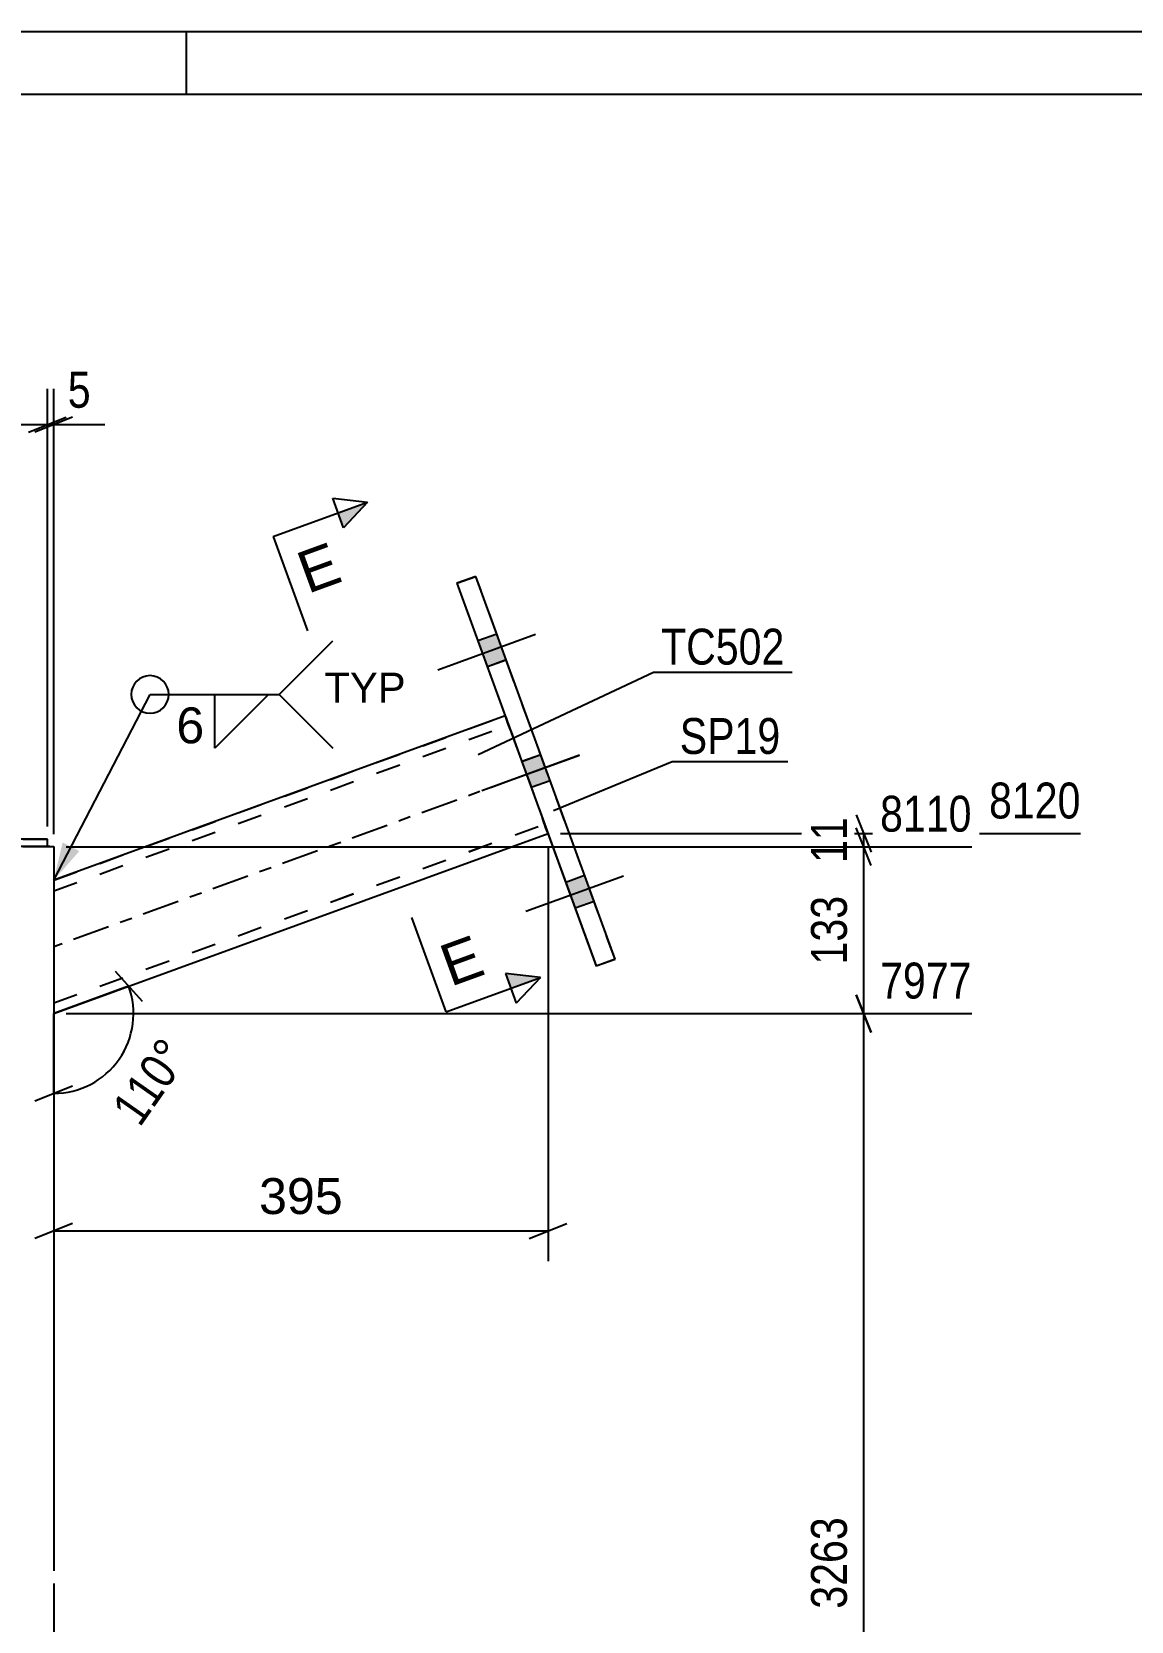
# Model space of a CAD drawing. Header units: millimetres. Extents: x -136 to 458, y -179 to 241.
# Drawn here: x 235.4 to 323.2, y 113.9 to 240.7 of the extents above; entities that cross this region are included whole.
import ezdxf

# ---------------------------------------------------------------- set-up
doc = ezdxf.new("R2010")
doc.units = ezdxf.units.MM
doc.linetypes.add('DXK_LINE_DOT2', pattern=[3.9198, 1.9599, -1.9599])
doc.linetypes.add('DXK_LINE_DOT3', pattern=[5.918699999999999, 2.979, -0.9799, 0.9799, -0.9799])
doc.styles.add('Arial', font='ARIAL.TTF', dxfattribs={"height": 0.2})
doc.styles.add('Arial Narrow', font='ARIALN.TTF', dxfattribs={"height": 0.2})

# ---------------------------------------------------------------- blocks, each defined once
blk = doc.blocks.new('Unknown-284876647-1134')
at = {"color": 5, "linetype": 'Continuous'}
for p, q in [((457.7824379551839, 240.6927635200123), (-136.2175620448161, 240.6927635200123)), ((247.7824379551839, 235.6927635200123), (247.7824379551839, 240.6927635200123)), ((452.7824379551839, 235.6927635200123), (-131.2175620448161, 235.6927635200123))]:
    blk.add_line(p, q, dxfattribs=at)
blk = doc.blocks.new('Part-284876647-2555 - 2523')
at = {"color": 2, "linetype": 'Continuous'}
for p, q in [((236.6658816164739, 176.2756521709828), (187.6658816164739, 176.2756521709828)), ((187.6658816164739, 175.6756521811437), (187.6658816164739, 176.2756521709828)), ((187.6658816164739, 175.6756521811437), (189.3425343268706, 175.6756521811437)), ((236.6658816164739, 175.6756521811437), (234.9892289060689, 175.6756521811437)), ((236.6658816164739, 175.6756521811437), (236.6658816164739, 176.2756521709828))]:
    blk.add_line(p, q, dxfattribs=at)
at = {"color": 7, "linetype": 'DXK_LINE_DOT2'}
for p, q in [((187.6658816164739, 176.2666344680341), (236.6658816164739, 176.2666344680341)), ((187.6658816164739, 175.6666344781949), (187.6658816164739, 175.6756521811437)), ((187.6658816164739, 175.6666344781949), (187.6658816164739, 175.6756521811437)), ((236.6658816164739, 175.6666344781949), (187.6658816164739, 175.6666344781949)), ((234.9892289060689, 175.6756521811437), (189.3425343268706, 175.6756521811437)), ((236.6658816164739, 175.6666344781949), (236.6658816164739, 175.6756521811437)), ((236.6658816164739, 175.6756521811437), (236.6658816164739, 175.6666344781949))]:
    blk.add_line(p, q, dxfattribs=at)
blk = doc.blocks.new('Part-284876647-2578 - 2523')
at = {"color": 2, "linetype": 'Continuous'}
for p, q in [((270.8685038045691, 197.239841051765), (269.3649955337345, 196.6926090448736)), ((269.3649955337345, 196.6926090448736), (280.4806458618377, 166.1525978106137)), ((269.3649955337345, 196.6926090448736), (269.3649955663686, 196.6866279478815)), ((269.3649955663686, 196.6866279478815), (269.3669178244543, 196.6873275922867)), ((269.3649955663686, 196.6866279478815), (273.2115584381827, 186.1182788319043)), ((281.9841541326722, 166.6998298175052), (270.8685038045691, 197.239841051765)), ((276.631758539179, 176.7213522981689), (280.4806458944689, 166.146616713621)), ((280.4806458618377, 166.1525978106137), (281.9841541326722, 166.6998298175052)), ((281.9841541653035, 166.6938487205124), (280.4806458944689, 166.146616713621)), ((280.4806458944689, 166.146616713621), (280.4806458618377, 166.1525978106137)), ((281.9841541653035, 166.6938487205124), (281.9822318745838, 166.6991301730989)), ((281.9841541326722, 166.6998298175052), (281.9841541653035, 166.6938487205124))]:
    blk.add_line(p, q, dxfattribs=at)
at = {"color": 7, "linetype": 'DXK_LINE_DOT2'}
for p, q in [((269.3669178244543, 196.6873275922867), (270.8685038372031, 197.2338599547731)), ((270.8685038045691, 197.239841051765), (270.8685038372031, 197.2338599547731)), ((281.9822318745838, 166.6991301730989), (270.8685038372031, 197.2338599547731)), ((273.2115584381827, 186.1182788319043), (276.631758539179, 176.7213522981689))]:
    blk.add_line(p, q, dxfattribs=at)
blk = doc.blocks.new('Part-284876647-2662 - 2523')
at = {"color": 2, "linetype": 'Continuous'}
for p, q in [((273.2127206656806, 186.1187018545167), (237.1658816160505, 172.9985269704147)), ((237.1658816159893, 162.3567305771414), (276.6329207667108, 176.7217753207938)), ((237.1658816160257, 162.3554791402), (276.6329207751406, 176.720523886907))]:
    blk.add_line(p, q, dxfattribs=at)
at = {"color": 7, "linetype": 'DXK_LINE_DOT2'}
for p, q in [((237.1658816160883, 172.9972755334731), (273.2127206741106, 186.1174504206298)), ((237.1658816160461, 172.1471832589525), (273.4863366737628, 185.3669477318189)), ((237.1658816160825, 172.1459318220111), (273.4863366821928, 185.3656962979321)), ((273.2127206741106, 186.1174504206298), (273.2127206656806, 186.1187018545167)), ((273.2127206656806, 186.1187018545167), (273.2543762218179, 186.0043667870665)), ((273.2543762317642, 186.0028899870549), (273.2127206741106, 186.1174504206298)), ((273.2543762218179, 186.0043667870665), (273.3730012109315, 185.6785426961602)), ((273.3730012221641, 185.676874839973), (273.2543762317642, 186.0028899870549)), ((273.3730012109315, 185.6785426961602), (273.5505360537676, 185.1908333460357)), ((273.4862566791732, 185.3656671787739), (273.3730012221641, 185.676874839973)), ((273.4862566791732, 185.3656671787739), (276.2951053870538, 177.6483923953879)), ((273.4863366821928, 185.3656962979321), (273.4863366737628, 185.3669477318189)), ((273.5071644518322, 185.3097801980938), (273.4863366737628, 185.3669477318189)), ((273.4863366821928, 185.3656962979321), (273.5071644610203, 185.3084160811443)), ((273.655244367807, 184.9030134775787), (273.5071644518322, 185.3097801980938)), ((273.5071644610203, 185.3084160811443), (273.5664769562196, 185.145408507604)), ((273.5505360537676, 185.1908333460357), (276.2951053749597, 177.6501879112301)), ((273.5664769562196, 185.145408507604), (273.6552443780676, 184.9014900027143)), ((273.655244367807, 184.9030134775787), (276.1903970627537, 177.9377357387102)), ((273.6552443780676, 184.9014900027143), (276.1903970730143, 177.9362122638454)), ((276.2791644846018, 177.6938172338204), (276.1903970627537, 177.9377357387102)), ((276.1903970730143, 177.9362122638454), (276.3384769889891, 177.5294455433298)), ((276.338476979801, 177.5308096602793), (276.2791644846018, 177.6938172338204)), ((276.2951053749597, 177.6501879112301), (276.4726402186557, 177.1623509014507)), ((276.4726402298898, 177.1606830452635), (276.2951053870538, 177.6483923953879)), ((237.1658816159937, 163.208074288603), (276.3593047586286, 177.4735294434916)), ((237.1658816160301, 163.2068228516616), (276.359304767057, 177.4722780096047)), ((276.3593047586286, 177.4735294434916), (276.338476979801, 177.5308096602793)), ((276.3384769889891, 177.5294455433298), (276.359304767057, 177.4722780096047)), ((276.359304767057, 177.4722780096047), (276.3593047586286, 177.4735294434916)), ((276.4726402186557, 177.1623509014507), (276.5912652090572, 176.8363357543691)), ((276.5912652190034, 176.8348589543575), (276.4726402298898, 177.1606830452635)), ((276.5912652090572, 176.8363357543691), (276.6329207667108, 176.7217753207938)), ((276.6329207751406, 176.720523886907), (276.5912652190034, 176.8348589543575)), ((276.6329207751406, 176.720523886907), (276.6329207667108, 176.7217753207938)), ((237.1658816160505, 172.9985269704147), (237.1658816160257, 162.3554791402))]:
    blk.add_line(p, q, dxfattribs=at)
at = {"color": 7, "linetype": 'DXK_LINE_DOT3'}
blk.add_line((274.9228207204129, 181.4196128700584), (237.1658816160388, 167.6770030544545), dxfattribs=at)
blk = doc.blocks.new('Part-284876647-2616 - 2523')
at = {"color": 7, "linetype": 'DXK_LINE_DOT2'}
for p, q in [((235.9943087412206, 175.6667580709441), (234.6966153459348, 175.6665984960642)), ((235.9943087412206, 175.6755285883949), (234.9892289060708, 175.6756521811439)), ((236.6658816164739, 175.6753436187747), (235.9943087412206, 175.6755285883949)), ((236.861399746519, 175.666996891629), (235.9943087412206, 175.6667580709441)), ((237.1658816164739, 175.6672785998341), (236.861399746519, 175.666996891629))]:
    blk.add_line(p, q, dxfattribs=at)
at = {"color": 2, "linetype": 'Continuous'}
for p, q in [((236.861399746519, 175.67528976771), (236.6658816164739, 175.6753436187747)), ((236.861399746519, 175.67528976771), (237.1658816164739, 175.6750080595045)), ((237.1658816164739, 175.6750080595045), (237.1658816164739, 117.8779832125534)), ((237.1658816164739, 116.8779832125534), (237.1658816164739, 37.49810090762891))]:
    blk.add_line(p, q, dxfattribs=at)
blk = doc.blocks.new('Bolt-284876647-2649 - 2523')
at = {"linetype": 'Continuous'}
for points in [[(273.2968458926232, 190.566918981849), (272.5444018591504, 192.6342428501608), (271.0408935881907, 192.0870108432234), (271.7933376216635, 190.0196869749117)], [(273.2968459029157, 190.5650326358743), (272.544401869443, 192.632356504186), (271.0408935984833, 192.0851244972487), (271.793337631956, 190.017800628937)], [(273.2968459132069, 190.5631462899), (272.5444018797341, 192.6304701582117), (271.0408936087744, 192.0832381512743), (271.7933376422471, 190.0159142829627)], [(276.8025509961021, 180.9350692848893), (276.0501069626294, 183.002393153201), (274.5465986916697, 182.4551611462636), (275.2990427251424, 180.387837277952)], [(276.8025510166858, 180.9312965929402), (276.0501069832131, 182.998620461252), (274.5465987122534, 182.4513884543146), (275.2990427457261, 180.3840645860029)], [(280.3082560995797, 171.3032195879306), (279.5558120661069, 173.3705434562423), (278.0523037951472, 172.823311449305), (278.80474782862, 170.7559875809932)], [(280.3082561098722, 171.3013332419559), (279.5558120763995, 173.3686571102676), (278.0523038054398, 172.8214251033302), (278.8047478389125, 170.7541012350186)], [(280.3082561201634, 171.2994468959816), (279.5558120866906, 173.3667707642932), (278.0523038157309, 172.8195387573559), (278.8047478492036, 170.7522148890442)]]:
    blk.add_hatch(color=1, dxfattribs=at).paths.add_polyline_path(points)
at = {"color": 1, "linetype": 'Continuous'}
for p, q in [((275.6457326196244, 192.5924389295334), (267.8462834646347, 189.7536728937696)), ((275.645732629917, 192.5905525835587), (267.8462834749272, 189.751786547795)), ((275.6457326402081, 192.5886662375844), (267.8462834852184, 189.7499002018206)), ((272.5444018591504, 192.6342428501608), (271.0408935881907, 192.0870108432234)), ((272.544401869443, 192.632356504186), (271.0408935984833, 192.0851244972487)), ((272.5444018797341, 192.6304701582117), (271.0408936087744, 192.0832381512743)), ((273.2968458926232, 190.566918981849), (271.7933376216635, 190.0196869749117)), ((273.2968459029157, 190.5650326358743), (271.793337631956, 190.017800628937)), ((273.2968459132069, 190.5631462899), (271.7933376422471, 190.0159142829627)), ((279.1514377231034, 182.9605892325736), (271.3519885681136, 180.1218231968099)), ((279.1514377436871, 182.9568165406245), (271.3519885886973, 180.1180505048608)), ((276.0501069626294, 183.002393153201), (274.5465986916697, 182.4551611462636)), ((276.0501069832131, 182.998620461252), (274.5465987122534, 182.4513884543146)), ((276.8025509961021, 180.9350692848893), (275.2990427251424, 180.387837277952)), ((276.8025510166858, 180.9312965929402), (275.2990427457261, 180.3840645860029)), ((282.6571428265809, 173.3287395356148), (274.8576936715912, 170.4899734998513)), ((282.6571428368735, 173.3268531896402), (274.8576936818837, 170.4880871538765)), ((282.6571428471646, 173.3249668436658), (274.8576936921748, 170.4862008079022)), ((279.5558120661069, 173.3705434562423), (278.0523037951472, 172.823311449305)), ((279.5558120763995, 173.3686571102676), (278.0523038054398, 172.8214251033302)), ((279.5558120866906, 173.3667707642932), (278.0523038157309, 172.8195387573559)), ((280.3082560995797, 171.3032195879306), (278.80474782862, 170.7559875809932)), ((280.3082561098722, 171.3013332419559), (278.8047478389125, 170.7541012350186)), ((280.3082561201634, 171.2994468959816), (278.8047478492036, 170.7522148890442))]:
    blk.add_line(p, q, dxfattribs=at)
blk = doc.blocks.new('StraightDimension-284876647-2741 - 2523')
at = {"color": 7, "linetype": 'Continuous'}
for p, q in [((236.6658816164739, 177.275652170983), (236.6658816164739, 212.1980170907875)), ((237.1658816164739, 176.6711433296693), (237.1658816164739, 212.1980170907875)), ((235.1658815568693, 208.7480170669457), (238.1658816760786, 209.9480171146294)), ((238.6658816760786, 209.9480171146294), (235.6658815568693, 208.7480170669457)), ((236.6658816164739, 209.3480170907876), (237.1658816164739, 209.3480170907876)), ((237.1658816164739, 209.3480170907876), (241.2440066164739, 209.3480170907876)), ((237.1658816164739, 209.3480170907876), (241.2440066164739, 209.3480170907876))]:
    blk.add_line(p, q, dxfattribs=at)
at = {"color": 0}
blk.add_wipeout([(240.71900661647388, 210.0980170907876), (240.71900661647388, 214.29801709078754), (237.6908816164739, 214.29801709078754), (237.6908816164739, 210.0980170907876)], dxfattribs=at)
at = {"color": 3, "style": 'Arial Narrow'}
blk.add_text('5', height=2.86328125, dxfattribs=at).set_placement((238.2908816164739, 210.6980170907875))
blk = doc.blocks.new('StraightDimension-284876647-2747 - 2523')
at = {"color": 7, "linetype": 'Continuous'}
for p, q in [((187.6658816164739, 177.275652170983), (187.6658816164739, 212.1980170907875)), ((236.6658816164739, 177.275652170983), (236.6658816164739, 212.1980170907875)), ((189.1658816760786, 209.9480171146294), (186.1658815568693, 208.7480170669457)), ((187.6658816164739, 209.3480170907876), (236.6658816164739, 209.3480170907876)), ((235.1658815568693, 208.7480170669457), (238.1658816760786, 209.9480171146294))]:
    blk.add_line(p, q, dxfattribs=at)
at = {"color": 0}
blk.add_wipeout([(215.50806911647385, 210.0980170907876), (215.50806911647385, 214.2980170907875), (208.82369411647386, 214.2980170907875), (208.82369411647386, 210.0980170907876)], dxfattribs=at)
at = {"color": 3, "style": 'Arial Narrow'}
blk.add_text('490', height=2.86328125, dxfattribs=at).set_placement((209.4236941164739, 210.6980170907875))
blk = doc.blocks.new('StraightDimension-284876647-2875 - 2523')
at = {"color": 7, "linetype": 'Continuous'}
for p, q in [((302.4466359999204, 160.8570249623784), (301.2466359522367, 163.8570250815877)), ((238.1658815865865, 162.357025021983), (310.4591359760786, 162.357025021983)), ((301.8466359760786, 74.68960800608636), (301.8466359760786, 162.357025021983)), ((301.2466359522367, 76.189608065691), (302.4466359999204, 73.18960794648171)), ((266.3562436707014, 74.68960800608636), (310.4591359760786, 74.68960800608636))]:
    blk.add_line(p, q, dxfattribs=at)
at = {"color": 0}
blk.add_wipeout([(301.0966069118392, 122.77956871790434), (296.89660691186754, 122.77955329044289), (296.896638180026, 114.26705329050031), (301.0966381799977, 114.26706871796176)], dxfattribs=at)
at = {"color": 3, "style": 'Arial Narrow'}
blk.add_text('3263', height=2.86328125, rotation=90.0002104591497, dxfattribs=at).set_placement((300.4966359760786, 114.8670665140347))
at = {"color": 0, "linetype": 'Continuous'}
blk.add_wipeout([(311.0591359760787, 162.957025021983), (311.0591359760787, 167.15702502198297), (302.54663597607873, 167.15702502198297), (302.54663597607873, 162.957025021983)], dxfattribs=at)
at = {"color": 3, "linetype": 'Continuous', "style": 'Arial Narrow'}
blk.add_text('7977', height=2.86328125, dxfattribs=at).set_placement((303.1466359760786, 163.557025021983))
blk = doc.blocks.new('StraightDimension-284876647-2883 - 2523')
at = {"color": 7, "linetype": 'Continuous'}
for p, q in [((301.2466359522367, 178.222086964251), (302.4466359999204, 175.2220868450417)), ((277.6329678251053, 176.7220869046464), (319.1591359760786, 176.7220869046464)), ((302.4466359999204, 174.1711432700647), (301.2466359522367, 177.171143389274)), ((301.8466359760786, 175.6711433296693), (301.8466359760786, 176.7220869046464)), ((238.1658816164739, 175.6711433296693), (310.4591359760786, 175.6711433296693))]:
    blk.add_line(p, q, dxfattribs=at)
at = {"color": 0, "linetype": 'Continuous'}
blk.add_wipeout([(319.75913597607865, 177.3220869046463), (319.75913597607865, 181.5220869046463), (311.2466359760786, 181.5220869046463), (311.2466359760786, 177.3220869046463)], dxfattribs=at)
at = {"color": 0}
blk.add_wipeout([(301.0966203419954, 178.62474232105217), (296.89662034202377, 178.6247268935908), (296.89663818002606, 173.76847689362353), (301.09663817999774, 173.76849232108498)], dxfattribs=at)
at = {"color": 3, "linetype": 'Continuous', "style": 'Arial Narrow'}
blk.add_text('8120', height=2.86328125, dxfattribs=at).set_placement((311.8466359760786, 177.9220869046463))
at = {"color": 3, "style": 'Arial Narrow'}
blk.add_text('11', height=2.86328125, rotation=90.0002104591497, dxfattribs=at).set_placement((300.4966359760786, 174.3684901171578))
blk = doc.blocks.new('StraightDimension-284876647-2889 - 2523')
at = {"color": 7, "linetype": 'Continuous'}
for p, q in [((302.4466359999204, 174.1711432700647), (301.2466359522367, 177.171143389274)), ((238.1658816164739, 175.6711433296693), (310.4591359760786, 175.6711433296693)), ((301.8466359760786, 162.357025021983), (301.8466359760786, 175.6711433296693)), ((301.2466359522367, 163.8570250815877), (302.4466359999204, 160.8570249623784)), ((238.1658815865865, 162.357025021983), (310.4591359760786, 162.357025021983))]:
    blk.add_line(p, q, dxfattribs=at)
at = {"color": 0}
blk.add_wipeout([(301.0966136269172, 172.3562738797081), (296.89661362694557, 172.35625845224672), (296.8966381800259, 165.6718834522918), (301.0966381799976, 165.6718988797532)], dxfattribs=at)
at = {"color": 3, "style": 'Arial Narrow'}
blk.add_text('133', height=2.86328125, rotation=90.0002104591497, dxfattribs=at).set_placement((300.4966359760786, 166.2718966758261))
at = {"color": 0, "linetype": 'Continuous'}
blk.add_wipeout([(311.0591359760787, 176.2711433296693), (311.0591359760787, 180.47114332966927), (302.54663597607873, 180.47114332966927), (302.54663597607873, 176.2711433296693)], dxfattribs=at)
at = {"color": 3, "linetype": 'Continuous', "style": 'Arial Narrow'}
blk.add_text('8110', height=2.86328125, dxfattribs=at).set_placement((303.1466359760786, 176.8711433296693))
blk = doc.blocks.new('AngleDimension-284876647-4984 - 2523')
at = {"color": 7, "linetype": 'Continuous'}
for p, q in [((242.0749243217738, 165.7400670927878), (244.2286277165872, 163.3314237989674)), ((243.1517760191805, 164.5357454458776), (237.1658816164739, 162.3570250328614)), ((238.1055725710149, 162.6990497541227), (243.1517760191805, 164.5357454458776)), ((237.1658816164739, 155.9869579658325), (237.1658816164739, 162.3570250328614)), ((235.6658815568693, 155.3869579419906), (238.6658816760786, 156.5869579896743))]:
    blk.add_line(p, q, dxfattribs=at)
blk.add_arc((237.1658816164739, 162.3570250328615), 6.370067067028987, 270.0000000000003, 20.00027913023393, dxfattribs=at)
at = {"color": 0}
blk.add_wipeout([(248.93840713411913, 159.17205052295782), (245.49804344285167, 161.58117851287636), (240.744653771895, 154.7930836906672), (244.1850174631624, 152.3839557007487)], dxfattribs=at)
at = {"color": 3, "style": 'Arial Narrow'}
blk.add_text('110°', height=2.86328125, rotation=54.99821875460771, dxfattribs=at).set_placement((244.0376980772554, 153.2195973694895))
blk = doc.blocks.new('StraightDimension-284876647-5700 - 2523')
at = {"color": 7, "linetype": 'Continuous'}
for p, q in [((276.6329678251053, 175.7220869046464), (276.6329678251053, 142.609595342185)), ((237.1658815865865, 161.357025021983), (237.1658815865865, 142.609595342185)), ((238.6658816461911, 145.6095953660269), (235.6658815269818, 144.4095953183432)), ((237.1658815865865, 145.0095953421851), (276.6329678251053, 145.0095953421851)), ((275.1329677655006, 144.4095953183432), (278.1329678847099, 145.6095953660269))]:
    blk.add_line(p, q, dxfattribs=at)
at = {"color": 0}
blk.add_wipeout([(260.8348739245959, 145.75959534218507), (260.8348739245959, 149.95959534218497), (252.96397548709595, 149.95959534218497), (252.96397548709595, 145.75959534218507)], dxfattribs=at)
at = {"color": 3, "style": 'Arial'}
blk.add_text('395', height=2.865234375, dxfattribs=at).set_placement((253.5639754870958, 146.359595342185))
blk = doc.blocks.new('SectionMark-284876647-2950 - 2523')
at = {"linetype": 'Continuous'}
for points in [[(260.2982764502234, 201.1220362300951), (259.8707111586554, 202.2966374055783), (262.2199135096216, 203.1517679887143)], [(273.6744674383494, 164.3711118895204), (273.2469021467814, 165.5457130650036), (276.0236697893157, 165.2262424726565)]]:
    blk.add_hatch(color=6, dxfattribs=at).paths.add_polyline_path(points)
at = {"color": 6, "linetype": 'Continuous'}
for p, q in [((260.2982764502234, 201.1220362300951), (259.4431458670873, 203.4712385810614)), ((259.4431458670873, 203.4712385810614), (262.2199135096216, 203.1517679887143)), ((262.2199135096216, 203.1517679887143), (260.2982764502234, 201.1220362300951)), ((276.0236697893157, 165.2262424726565), (273.2469021467814, 165.5457130650036)), ((273.2469021467814, 165.5457130650036), (274.1020327299175, 163.1965107140373)), ((276.0236697893157, 165.2262424726565), (274.1020327299175, 163.1965107140373))]:
    blk.add_line(p, q, dxfattribs=at)
at = {"color": 0, "linetype": 'Continuous'}
for points in [[(260.36040795244276, 196.88814410668635), (259.1632251360523, 200.17702739803917), (256.24048705486973, 199.1131246998797), (257.43766987126014, 195.82424140852686)], [(271.77002416723053, 165.5404672776699), (270.57284135084006, 168.82935056902267), (267.6501032696574, 167.76544787086314), (268.84728608604786, 164.4765645795104)]]:
    blk.add_wipeout(points, dxfattribs=at)
at = {"color": 6, "linetype": 'Continuous'}
for p, q in [((254.702372153003, 200.4156079145356), (262.2199135096216, 203.1517679887143)), ((254.702372153003, 200.4156079145356), (257.4385322271818, 192.8980665579171)), ((268.5061284326972, 162.4900823984778), (265.7699683585184, 170.0076237550963)), ((268.5061284326972, 162.4900823984778), (276.0236697893157, 165.2262424726565))]:
    blk.add_line(p, q, dxfattribs=at)
at = {"color": 3, "linetype": 'Continuous', "style": 'Arial'}
for p in [(257.4376698712601, 195.8242414085269), (268.8472860860479, 164.4765645795104)]:
    blk.add_text('E', height=3.3427734375, rotation=20.00195662801704, dxfattribs=at).set_placement(p)
blk = doc.blocks.new('Mark-284876647-2574 - 2523')
at = {"color": 0}
blk.add_wipeout([(295.1898792831506, 183.0718348735138), (295.1898792831506, 186.0718348735138), (287.1508167831506, 186.0718348735138), (287.1508167831506, 183.0718348735138)], dxfattribs=at)
blk.add_wipeout([(295.1898792831506, 183.0718348735138), (295.1898792831506, 186.0718348735138), (287.1508167831506, 186.0718348735138), (287.1508167831506, 183.0718348735138)], dxfattribs=at)
at = {"color": 30, "linetype": 'Continuous'}
for p, q in [((277.078897857282, 178.5627716374276), (286.5508167831508, 182.4718348735138)), ((286.5508167831507, 182.4718348735138), (295.7898792831508, 182.4718348735138))]:
    blk.add_line(p, q, dxfattribs=at)
at = {"color": 3, "style": 'Arial Narrow'}
blk.add_text('SP19', height=2.86328125, dxfattribs=at).set_placement((287.1508167831507, 183.0718348735138))
blk = doc.blocks.new('Mark-284876647-2658 - 2523')
at = {"color": 0}
blk.add_wipeout([(295.5230183874185, 190.202245760967), (295.5230183874185, 193.202245760967), (285.6587605749185, 193.202245760967), (285.6587605749185, 190.202245760967)], dxfattribs=at)
blk.add_wipeout([(295.5230183874185, 190.202245760967), (295.5230183874185, 193.202245760967), (285.6587605749185, 193.202245760967), (285.6587605749185, 190.202245760967)], dxfattribs=at)
at = {"color": 30, "linetype": 'Continuous'}
for p, q in [((271.066481376505, 183.0352948098547), (285.0587605749184, 189.602245760967)), ((285.0587605749184, 189.602245760967), (296.1230183874185, 189.602245760967))]:
    blk.add_line(p, q, dxfattribs=at)
at = {"color": 3, "style": 'Arial Narrow'}
blk.add_text('TC502', height=2.86328125, dxfattribs=at).set_placement((285.6587605749185, 190.202245760967))
blk = doc.blocks.new('WeldMark-284876647-4987 - 2523')
at = {"linetype": 'Continuous'}
blk.add_hatch(color=30, dxfattribs=at).paths.add_polyline_path([(239.2134782944168, 175.3161146400445), (237.1658816156139, 172.998821425763), (237.882093643131, 176.0070668166246)])
at = {"color": 3, "linetype": 'Continuous'}
for p, q in [((255.1806967228326, 187.8188370571106), (259.4664067228326, 192.1045470571106)), ((250.0378387228326, 187.8188370571106), (254.3235487228326, 187.8188370571106)), ((254.3235487228326, 187.8188370571106), (250.0378387228326, 183.5331270571106)), ((250.0378387228326, 183.5331270571106), (250.0378387228326, 187.8188370571106)), ((255.1806967228326, 187.8188370571106), (259.4664067228326, 183.5331270571106))]:
    blk.add_line(p, q, dxfattribs=at)
at = {"color": 30, "linetype": 'Continuous'}
for p, q in [((237.1658816156139, 172.998821425763), (244.8570639103326, 187.8188370571106)), ((244.8570639103326, 187.8188370571106), (255.1806967228326, 187.8188370571106))]:
    blk.add_line(p, q, dxfattribs=at)
at = {"color": 3, "linetype": 'Continuous'}
blk.add_arc((244.8570639103326, 187.8188370571105), 1.499998500000004, 90, 270, dxfattribs=at)
at = {"color": 0}
blk.add_wipeout([(249.38069672283257, 183.7188370571106), (249.38069672283257, 187.11883705711057), (246.7570639103326, 187.11883705711057), (246.7570639103326, 183.7188370571106)], dxfattribs=at)
at = {"color": 3, "linetype": 'Continuous'}
blk.add_arc((244.8570639103326, 187.8188370571105), 1.499998500000004, 270, 90, dxfattribs=at)
at = {"color": 3, "style": 'Arial'}
blk.add_text('6', height=2.865234375, dxfattribs=at).set_placement((246.9570639103326, 183.9188370571106))
at = {"color": 0, "linetype": 'Continuous'}
blk.add_wipeout([(265.2601889103327, 187.16883705711064), (265.2601889103327, 189.66883705711064), (258.7806967228327, 189.66883705711064), (258.7806967228327, 187.16883705711064)], dxfattribs=at)
blk.add_wipeout([(265.2601889103327, 187.16883705711064), (265.2601889103327, 189.66883705711064), (258.7806967228327, 189.66883705711064), (258.7806967228327, 187.16883705711064)], dxfattribs=at)
at = {"color": 3, "linetype": 'Continuous', "style": 'Arial'}
blk.add_text('TYP', height=2.3876953125, dxfattribs=at).set_placement((258.7806967228327, 187.1688370571106))

msp = doc.modelspace()

# ---------------------------------------------------------------- block references
for name in ['Unknown-284876647-1134', 'Part-284876647-2578 - 2523', 'Bolt-284876647-2649 - 2523', 'Part-284876647-2662 - 2523', 'Part-284876647-2616 - 2523', 'Part-284876647-2555 - 2523']:
    msp.add_blockref(name, (0, 0))

# ---------------------------------------------------------------- next in the draw order: block references
for name in ['StraightDimension-284876647-2741 - 2523', 'StraightDimension-284876647-2875 - 2523']:
    msp.add_blockref(name, (0, 0))

# ---------------------------------------------------------------- next in the draw order: block references
msp.add_blockref('StraightDimension-284876647-2747 - 2523', (0, 0))

# ---------------------------------------------------------------- next in the draw order: block references
msp.add_blockref('StraightDimension-284876647-2883 - 2523', (0, 0))

# ---------------------------------------------------------------- next in the draw order: block references
msp.add_blockref('StraightDimension-284876647-2889 - 2523', (0, 0))

# ---------------------------------------------------------------- next in the draw order: block references
for name in ['Mark-284876647-2574 - 2523', 'AngleDimension-284876647-4984 - 2523']:
    msp.add_blockref(name, (0, 0))

# ---------------------------------------------------------------- next in the draw order: block references
msp.add_blockref('StraightDimension-284876647-5700 - 2523', (0, 0))

# ---------------------------------------------------------------- next in the draw order: block references
msp.add_blockref('SectionMark-284876647-2950 - 2523', (0, 0))

# ---------------------------------------------------------------- next in the draw order: block references
for name in ['Mark-284876647-2658 - 2523', 'WeldMark-284876647-4987 - 2523']:
    msp.add_blockref(name, (0, 0))

doc.saveas('drawing.dxf')
